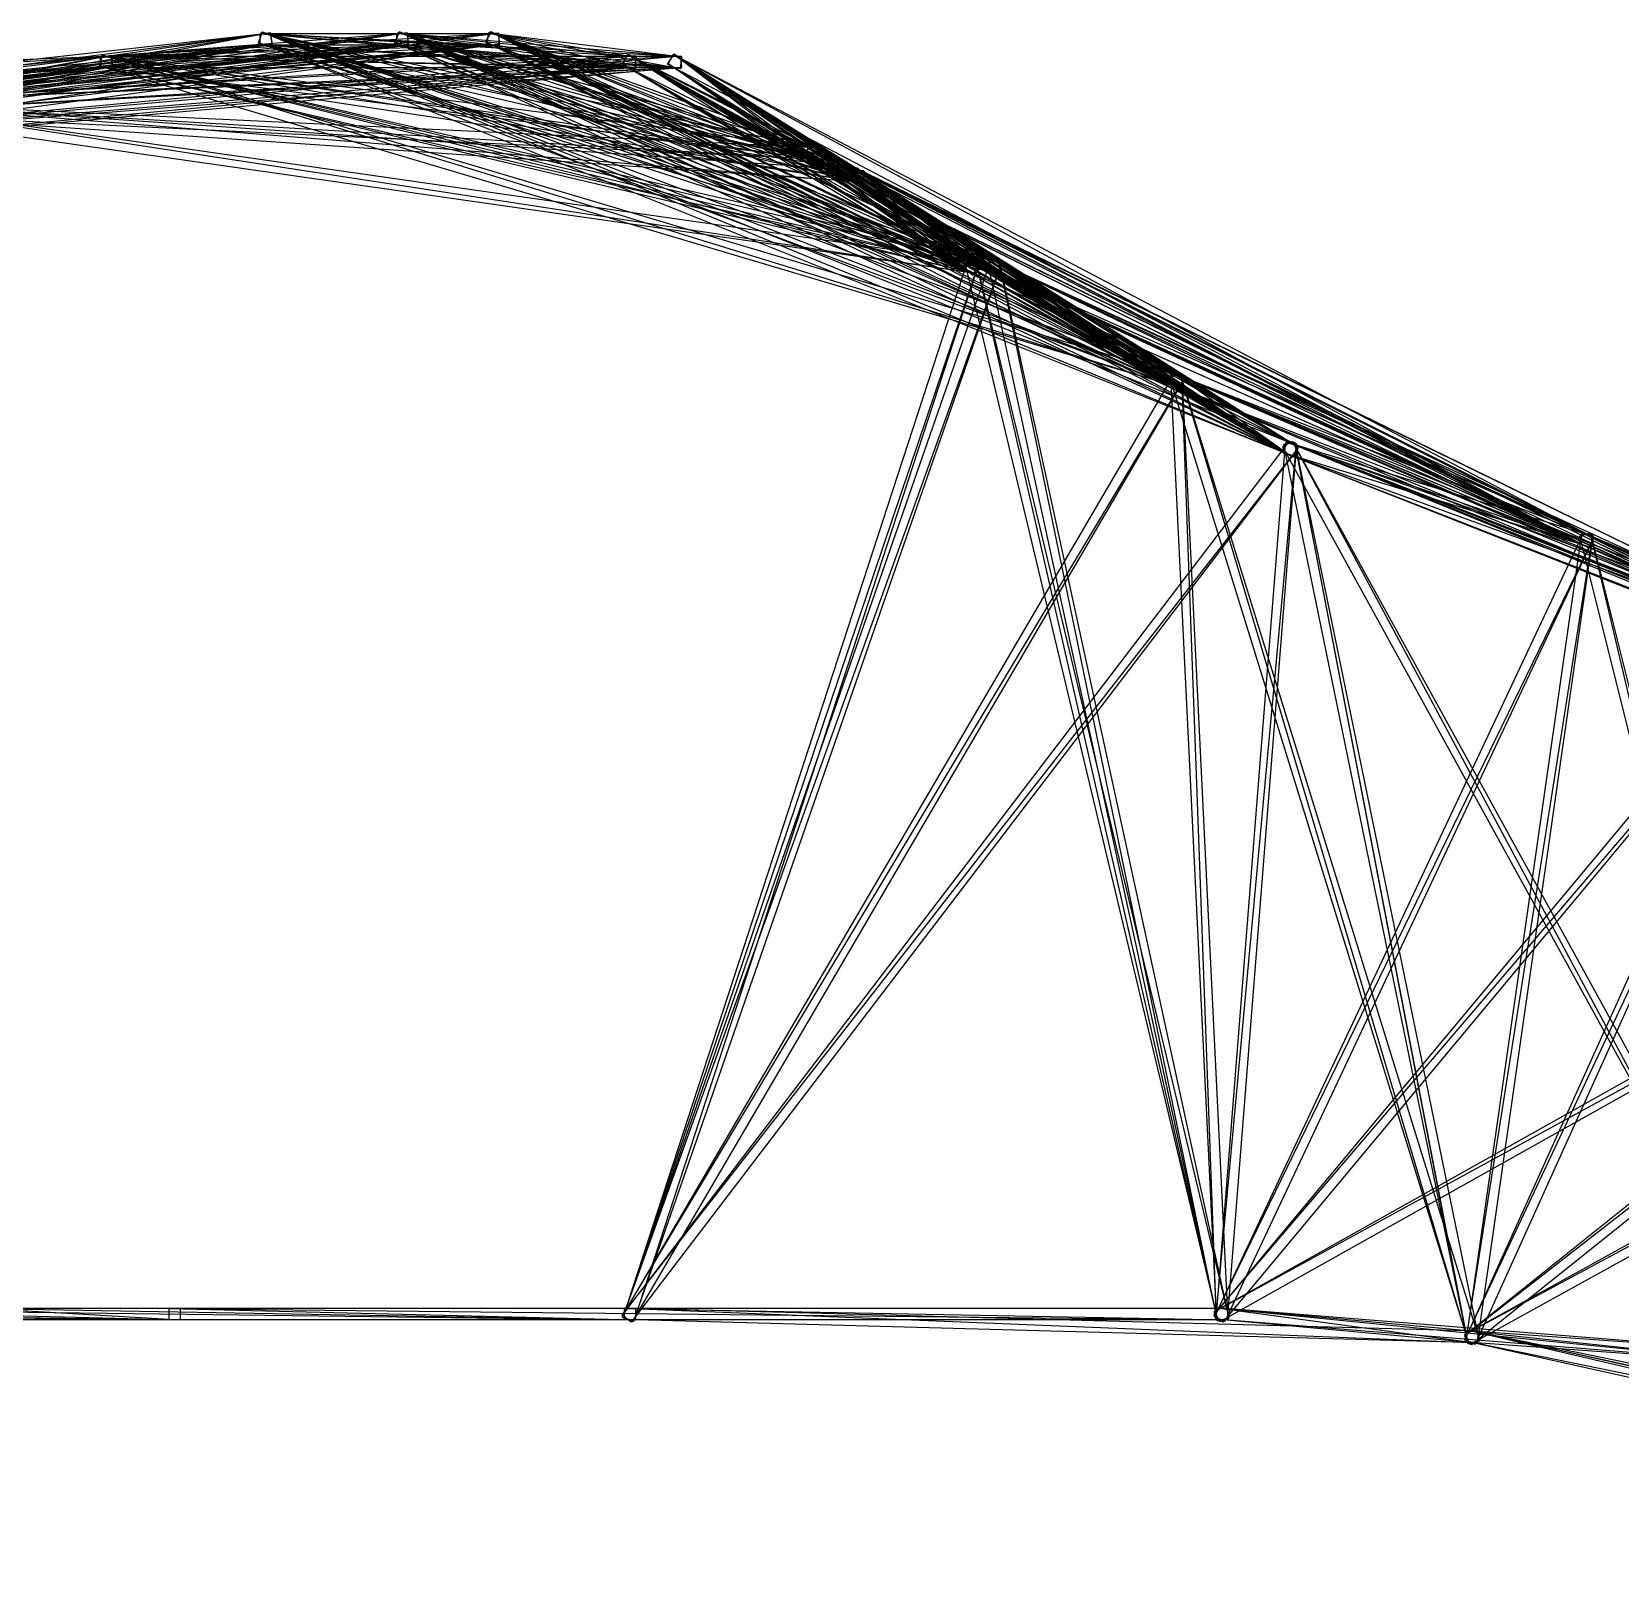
# Model space of a CAD drawing. Header units: metres. Extents: x 166 to 634, y 82 to 328.
# Drawn here: x 241.7 to 311.5, y 246.7 to 314.3 of the extents above; entities that cross this region are included whole.
import ezdxf

# ---------------------------------------------------------------- set-up
doc = ezdxf.new("R2010")
doc.units = ezdxf.units.M

msp = doc.modelspace()

# ---------------------------------------------------------------- linework, layer by layer
for points in [[(252.27608, 313.77914), (252.22087, 314.2761), (206.72392, 309.22086), (206.72403, 309.22095, 0.0001)], [(252.27975, 313.78384), (252.21619, 314.27975), (212.72025, 309.21616), (212.72035, 309.21625, 0.0001)], [(258.2761, 313.77914), (258.22086, 314.2761), (212.72392, 309.22086), (212.72403, 309.22095, 0.0001)], [(262.2741, 313.77667), (262.22333, 314.2741), (212.72592, 309.22333), (212.72603, 309.22342, 0.0001)], [(252.29134, 313.7997), (252.2003, 314.29135), (224.70866, 309.2003), (224.70877, 309.20038, 0.0001)], [(258.28464, 313.79025), (258.20975, 314.28464), (224.71538, 309.20975), (224.71548, 309.20984, 0.0001)], [(262.28122, 313.78574), (262.21426, 314.28122), (224.71878, 309.21426), (224.71889, 309.21436, 0.0001)], [(252.2877, 313.7945), (252.20549, 314.28772), (233.7123, 311.2055), (233.7124, 311.2056, 0.0001)], [(258.27908, 313.78293), (258.21707, 314.27908), (233.72093, 311.21707), (233.72104, 311.21716, 0.0001)], [(262.2752, 313.77808), (262.22192, 314.2752), (233.7248, 311.22192), (233.7249, 311.22202, 0.0001)], [(252.28284, 313.78787), (252.21213, 314.28287), (244.71716, 313.21213), (244.71727, 313.21222, 0.0001)], [(258.26843, 313.7699), (258.2301, 314.26843), (244.73155, 313.2301), (244.73166, 313.2302, 0.0001)], [(262.26425, 313.7651), (262.2349, 314.26425), (244.73575, 313.2349), (244.73586, 313.235, 0.0001)], [(251.86073, 314.32495), (297.13928, 295.67505), (251.67503, 313.86072), (251.67514, 313.8608, 0.0001)], [(251.8537, 314.32184), (292.1463, 298.67816), (251.67813, 313.8537), (251.67824, 313.8538, 0.0001)], [(251.83882, 314.31467), (283.16116, 303.68533), (251.68532, 313.83884), (251.68542, 313.83893, 0.0001)], [(251.83595, 314.31317), (284.16406, 303.68683), (251.68681, 313.83594), (251.68692, 313.83603, 0.0001)], [(251.81262, 314.2998), (278.18738, 307.7002), (251.7002, 313.81262), (251.7003, 313.8127, 0.0001)], [(251.80624, 314.29575), (276.19376, 308.70425), (251.70425, 313.80624), (251.70436, 313.80634, 0.0001)], [(251.76608, 314.2651), (268.23392, 312.7349), (251.7349, 313.76608), (251.735, 313.76617, 0.0001)], [(251.76425, 314.26346), (270.23575, 312.73654), (251.73651, 313.76425), (251.73662, 313.76434, 0.0001)], [(262.25, 313.75), (262.25, 314.25), (251.75, 314.25), (251.7501, 314.2501, 0.0001)], [(258.25, 313.75), (258.25, 314.25), (251.75, 314.25), (251.7501, 314.2501, 0.0001)], [(251.75, 314.25), (262.25, 313.75), (251.75, 313.75), (251.7501, 313.7501, 0.0001)], [(251.75, 314.25), (258.25, 313.75), (251.75, 313.75), (251.7501, 313.7501, 0.0001)], [(270.23575, 312.73654), (270.26346, 313.23575), (251.76425, 314.26346), (251.76436, 314.26355, 0.0001)], [(268.23392, 312.7349), (268.2651, 313.23392), (251.76608, 314.2651), (251.76619, 314.2652, 0.0001)], [(276.19376, 308.70425), (276.29575, 309.19376), (251.80624, 314.29575), (251.80635, 314.29584, 0.0001)], [(278.18738, 307.7002), (278.2998, 308.18738), (251.81262, 314.2998), (251.81273, 314.2999, 0.0001)], [(284.16406, 303.68683), (284.31317, 304.16406), (251.83595, 314.31317), (251.83606, 314.31326, 0.0001)], [(283.16116, 303.68533), (283.31467, 304.16116), (251.83882, 314.31467), (251.83893, 314.31476, 0.0001)], [(292.1463, 298.67816), (292.32184, 299.1463), (251.8537, 314.32184), (251.8538, 314.32193, 0.0001)], [(297.13928, 295.67505), (297.32495, 296.13928), (251.86073, 314.32495), (251.86084, 314.32504, 0.0001)], [(257.87778, 314.33176), (297.12222, 295.66824), (257.66824, 313.87778), (257.66833, 313.87787, 0.0001)], [(257.8722, 314.32965), (292.1278, 298.67035), (257.67035, 313.8722), (257.67044, 313.87228, 0.0001)], [(257.86072, 314.32495), (283.13928, 303.67505), (257.67505, 313.86072), (257.67514, 313.8608, 0.0001)], [(257.8564, 314.3231), (284.1436, 303.6769), (257.6769, 313.8564), (257.677, 313.8565, 0.0001)], [(257.83237, 314.3113), (278.16763, 307.6887), (257.6887, 313.83237), (257.68878, 313.83246, 0.0001)], [(257.82605, 314.3078), (276.17395, 308.6922), (257.6922, 313.82605), (257.6923, 313.82614, 0.0001)], [(257.77612, 314.27362), (268.22388, 312.72638), (257.72638, 313.77612), (257.72647, 313.7762, 0.0001)], [(257.7716, 314.2699), (270.2284, 312.7301), (257.7301, 313.7716), (257.7302, 313.7717, 0.0001)], [(270.2284, 312.7301), (270.2699, 313.2284), (257.7716, 314.2699), (257.7717, 314.27, 0.0001)], [(268.22388, 312.72638), (268.27362, 313.22388), (257.77612, 314.27362), (257.7762, 314.2737, 0.0001)], [(276.17395, 308.6922), (276.3078, 309.17395), (257.82605, 314.3078), (257.82614, 314.3079, 0.0001)], [(278.16763, 307.6887), (278.3113, 308.16763), (257.83237, 314.3113), (257.83246, 314.3114, 0.0001)], [(284.1436, 303.6769), (284.3231, 304.1436), (257.8564, 314.3231), (257.8565, 314.32318, 0.0001)], [(283.13928, 303.67505), (283.32495, 304.13928), (257.86072, 314.32495), (257.8608, 314.32504, 0.0001)], [(292.1278, 298.67035), (292.32965, 299.1278), (257.8722, 314.32965), (257.87228, 314.32974, 0.0001)], [(297.12222, 295.66824), (297.33176, 296.12222), (257.87778, 314.33176), (257.87787, 314.33185, 0.0001)], [(261.89203, 314.33667), (297.10797, 295.66333), (261.66333, 313.89203), (261.66342, 313.89212, 0.0001)], [(261.8882, 314.33542), (292.1118, 298.66458), (261.66458, 313.8882), (261.66467, 313.8883, 0.0001)], [(261.88177, 314.3332), (283.11823, 303.6668), (261.6668, 313.88177), (261.6669, 313.88187, 0.0001)], [(261.87585, 314.33105), (284.12415, 303.66895), (261.66895, 313.87585), (261.66904, 313.87595, 0.0001)], [(261.8537, 314.32184), (278.1463, 307.67816), (261.67816, 313.8537), (261.67825, 313.8538, 0.0001)], [(261.84863, 314.31952), (276.15137, 308.68048), (261.68048, 313.84863), (261.68057, 313.84872, 0.0001)], [(261.7945, 314.28772), (268.2055, 312.71228), (261.71228, 313.7945), (261.71237, 313.7946, 0.0001)], [(261.78293, 314.27908), (270.21707, 312.72092), (261.72092, 313.78293), (261.721, 313.78302, 0.0001)], [(270.21707, 312.72092), (270.27908, 313.21707), (261.78293, 314.27908), (261.78302, 314.27917, 0.0001)], [(268.2055, 312.71228), (268.28772, 313.2055), (261.7945, 314.28772), (261.7946, 314.2878, 0.0001)], [(276.15137, 308.68048), (276.31952, 309.15137), (261.84863, 314.31952), (261.84872, 314.3196, 0.0001)], [(278.1463, 307.67816), (278.32184, 308.1463), (261.8537, 314.32184), (261.8538, 314.32193, 0.0001)], [(284.12415, 303.66895), (284.33105, 304.12415), (261.87585, 314.33105), (261.87595, 314.33115, 0.0001)], [(283.11823, 303.6668), (283.3332, 304.11823), (261.88177, 314.3332), (261.88187, 314.33328, 0.0001)], [(292.1118, 298.66458), (292.33542, 299.1118), (261.8882, 314.33542), (261.8883, 314.3355, 0.0001)], [(297.10797, 295.66333), (297.33667, 296.10797), (261.89203, 314.33667), (261.89212, 314.33676, 0.0001)], [(206.72392, 309.22086), (252.27608, 313.77914), (206.77913, 308.7239), (206.77924, 308.724, 0.0001)], [(212.72025, 309.21616), (252.27975, 313.78384), (212.78381, 308.72025), (212.78392, 308.72034, 0.0001)], [(212.72392, 309.22086), (258.2761, 313.77914), (212.77913, 308.7239), (212.77924, 308.724, 0.0001)], [(212.72592, 309.22333), (262.2741, 313.77667), (212.77667, 308.7259), (212.77678, 308.72598, 0.0001)], [(245.29417, 312.8039), (245.19612, 313.2942), (224.70583, 309.1961), (224.70593, 309.1962, 0.0001)], [(224.70866, 309.2003), (252.29134, 313.7997), (224.7997, 308.70865), (224.7998, 308.70874, 0.0001)], [(224.71538, 309.20975), (258.28464, 313.79025), (224.79027, 308.71536), (224.79037, 308.71545, 0.0001)], [(224.71878, 309.21426), (262.28122, 313.78574), (224.78574, 308.71878), (224.78584, 308.71887, 0.0001)], [(245.2907, 312.79874), (245.20125, 313.29068), (233.7093, 311.20126), (233.70941, 311.20135, 0.0001)], [(233.7123, 311.2055), (252.2877, 313.7945), (233.79451, 310.71228), (233.79462, 310.71237, 0.0001)], [(233.72093, 311.21707), (258.27908, 313.78293), (233.78294, 310.72092), (233.78305, 310.721, 0.0001)], [(233.7248, 311.22192), (262.2752, 313.77808), (233.77805, 310.7248), (233.77815, 310.72488, 0.0001)], [(244.83177, 313.31097), (292.1682, 298.68903), (244.68904, 312.8318), (244.68915, 312.83188, 0.0001)], [(244.81435, 313.30087), (283.18564, 303.69913), (244.69911, 312.81436), (244.69922, 312.81445, 0.0001)], [(244.81262, 313.2998), (284.18738, 303.7002), (244.7002, 312.81262), (244.7003, 312.8127, 0.0001)], [(244.79027, 313.28464), (278.20975, 307.71536), (244.71538, 312.79025), (244.71548, 312.79034, 0.0001)], [(244.71716, 313.21213), (252.28284, 313.78787), (244.78787, 312.71713), (244.78798, 312.71722, 0.0001)], [(244.73155, 313.2301), (258.26843, 313.7699), (244.76991, 312.73157), (244.77002, 312.73166, 0.0001)], [(244.73575, 313.2349), (262.26425, 313.7651), (244.7651, 312.73575), (244.76521, 312.73584, 0.0001)], [(278.20975, 307.71536), (278.28464, 308.20975), (244.79027, 313.28464), (244.79037, 313.28473, 0.0001)], [(284.18738, 303.7002), (284.2998, 304.18738), (244.81262, 313.2998), (244.81273, 313.2999, 0.0001)], [(283.18564, 303.69913), (283.30087, 304.18564), (244.81435, 313.30087), (244.81445, 313.30096, 0.0001)], [(292.1682, 298.68903), (292.31097, 299.1682), (244.83177, 313.31097), (244.83188, 313.31107, 0.0001)], [(267.91425, 313.34302), (283.08575, 303.65698), (267.65698, 312.91425), (267.65707, 312.91434, 0.0001)], [(267.91077, 313.3421), (297.08923, 295.6579), (267.6579, 312.91077), (267.658, 312.91086, 0.0001)], [(267.91003, 313.34192), (292.08997, 298.65808), (267.65808, 312.91003), (267.65817, 312.91013, 0.0001)], [(267.90466, 313.34045), (284.09534, 303.65955), (267.65955, 312.90466), (267.65964, 312.90475, 0.0001)], [(267.8882, 313.33542), (310.1118, 291.66458), (267.66458, 312.8882), (267.66467, 312.8883, 0.0001)], [(267.8882, 313.33542), (278.1118, 307.66458), (267.66458, 312.8882), (267.66467, 312.8883, 0.0001)], [(267.8882, 313.33542), (276.1118, 308.66458), (267.66458, 312.8882), (267.66467, 312.8883, 0.0001)], [(310.1118, 291.66458), (310.33542, 292.1118), (267.8882, 313.33542), (267.8883, 313.3355, 0.0001)], [(278.1118, 307.66458), (278.33542, 308.1118), (267.8882, 313.33542), (267.8883, 313.3355, 0.0001)], [(276.1118, 308.66458), (276.33542, 309.1118), (267.8882, 313.33542), (267.8883, 313.3355, 0.0001)], [(284.09534, 303.65955), (284.34045, 304.09534), (267.90466, 313.34045), (267.90475, 313.34055, 0.0001)], [(292.08997, 298.65808), (292.34192, 299.08997), (267.91003, 313.34192), (267.91013, 313.342, 0.0001)], [(297.08923, 295.6579), (297.3421, 296.08923), (267.91077, 313.3421), (267.91086, 313.3422, 0.0001)], [(283.08575, 303.65698), (283.34302, 304.08575), (267.91425, 313.34302), (267.91434, 313.3431, 0.0001)], [(269.93677, 313.34784), (283.06323, 303.65216), (269.65216, 312.93677), (269.65225, 312.93686, 0.0001)], [(269.93066, 313.34668), (276.06934, 308.65332), (269.65332, 312.93066), (269.6534, 312.93076, 0.0001)], [(269.9249, 313.3455), (284.0751, 303.6545), (269.6545, 312.9249), (269.6546, 312.925, 0.0001)], [(269.9233, 313.34512), (292.0767, 298.65488), (269.65488, 312.9233), (269.65497, 312.9234, 0.0001)], [(269.92166, 313.34476), (297.07834, 295.65524), (269.65524, 312.92166), (269.65533, 312.92175, 0.0001)], [(269.9205, 313.3445), (278.0795, 307.6555), (269.6555, 312.9205), (269.65558, 312.9206, 0.0001)], [(269.89487, 313.33755), (310.10513, 291.66245), (269.66245, 312.89487), (269.66254, 312.89496, 0.0001)], [(310.10513, 291.66245), (310.33755, 292.10513), (269.89487, 313.33755), (269.89496, 313.33765, 0.0001)], [(278.0795, 307.6555), (278.3445, 308.0795), (269.9205, 313.3445), (269.9206, 313.3446, 0.0001)], [(297.07834, 295.65524), (297.34476, 296.07834), (269.92166, 313.34476), (269.92175, 313.34485, 0.0001)], [(292.0767, 298.65488), (292.34512, 299.0767), (269.9233, 313.34512), (269.9234, 313.3452, 0.0001)], [(284.0751, 303.6545), (284.3455, 304.0751), (269.9249, 313.3455), (269.925, 313.34558, 0.0001)], [(276.06934, 308.65332), (276.34668, 309.06934), (269.93066, 313.34668), (269.93076, 313.34677, 0.0001)], [(283.06323, 303.65216), (283.34784, 304.06323), (269.93677, 313.34784), (269.93686, 313.34793, 0.0001)], [(245.25998, 312.7604), (245.2396, 313.25998), (195.74002, 311.2396), (195.74013, 311.2397, 0.0001)], [(195.74002, 311.2396), (245.25998, 312.7604), (195.7604, 310.74002), (195.76051, 310.7401, 0.0001)], [(245.26573, 312.76678), (245.2332, 313.26575), (198.73427, 310.23322), (198.73438, 310.2333, 0.0001)], [(198.73427, 310.23322), (245.26573, 312.76678), (198.7668, 309.73425), (198.7669, 309.73434, 0.0001)], [(245.2748, 312.77756), (245.22246, 313.2748), (206.7252, 309.22244), (206.72531, 309.22253, 0.0001)], [(206.7252, 309.22244), (245.2748, 312.77756), (206.77754, 308.7252), (206.77765, 308.72528, 0.0001)], [(245.27907, 312.78293), (245.21706, 313.27908), (212.72093, 309.21707), (212.72104, 309.21716, 0.0001)], [(212.72093, 309.21707), (245.27907, 312.78293), (212.78294, 308.72092), (212.78305, 308.721, 0.0001)], [(224.70583, 309.1961), (245.29417, 312.8039), (224.80388, 308.7058), (224.80399, 308.7059, 0.0001)], [(268.2721, 312.77423), (268.22577, 313.2721), (224.7279, 309.22577), (224.72801, 309.22586, 0.0001)], [(224.7279, 309.22577), (268.2721, 312.77423), (224.77423, 308.7279), (224.77434, 308.728, 0.0001)], [(270.27115, 312.7731), (270.2269, 313.27115), (224.72884, 309.2269), (224.72894, 309.227, 0.0001)], [(224.72884, 309.2269), (270.27115, 312.7731), (224.77312, 308.72885), (224.77322, 308.72894, 0.0001)], [(233.7093, 311.20126), (245.2907, 312.79874), (233.79875, 310.70932), (233.79886, 310.7094, 0.0001)], [(268.26425, 312.7651), (268.2349, 313.26425), (233.73575, 311.2349), (233.73586, 311.235, 0.0001)], [(233.73575, 311.2349), (268.26425, 312.7651), (233.7651, 310.73575), (233.76521, 310.73584, 0.0001)], [(270.26346, 312.76425), (270.23575, 313.26346), (233.73651, 311.23575), (233.73662, 311.23584, 0.0001)], [(233.73651, 311.23575), (270.26346, 312.76425), (233.76425, 310.73654), (233.76436, 310.73663, 0.0001)], [(244.78406, 313.27994), (276.21597, 308.72006), (244.72006, 312.78403), (244.72017, 312.78412, 0.0001)], [(270.25, 312.75), (270.25, 313.25), (244.75, 313.25), (244.7501, 313.2501, 0.0001)], [(268.25, 312.75), (268.25, 313.25), (244.75, 313.25), (244.7501, 313.2501, 0.0001)], [(244.75, 313.25), (270.25, 312.75), (244.75, 312.75), (244.7501, 312.7501, 0.0001)], [(244.75, 313.25), (268.25, 312.75), (244.75, 312.75), (244.7501, 312.7501, 0.0001)], [(276.21597, 308.72006), (276.27994, 309.21597), (244.78406, 313.27994), (244.78416, 313.28003, 0.0001)], [(233.78787, 311.28287), (283.21213, 303.71713), (233.71716, 310.78787), (233.71727, 310.78796, 0.0001)], [(233.7676, 311.26642), (278.23242, 307.73358), (233.73357, 310.76758), (233.73367, 310.76767, 0.0001)], [(233.76218, 311.26163), (276.23782, 308.73837), (233.7384, 310.76218), (233.73851, 310.76227, 0.0001)], [(276.23782, 308.73837), (276.26163, 309.23782), (233.76218, 311.26163), (233.76228, 311.26172, 0.0001)], [(278.23242, 307.73358), (278.26642, 308.23242), (233.7676, 311.26642), (233.7677, 311.2665, 0.0001)], [(283.21213, 303.71713), (283.28287, 304.21213), (233.78787, 311.28287), (233.78798, 311.28296, 0.0001)], [(275.9419, 309.34875), (283.0581, 303.65125), (275.65125, 308.9419), (275.65134, 308.942, 0.0001)], [(275.9205, 309.3445), (292.0795, 298.6555), (275.6555, 308.9205), (275.65558, 308.9206, 0.0001)], [(275.9205, 309.3445), (284.0795, 303.6555), (275.6555, 308.9205), (275.65558, 308.9206, 0.0001)], [(275.91904, 309.34415), (297.08096, 295.65585), (275.65585, 308.91904), (275.65594, 308.91913, 0.0001)], [(275.8882, 309.33542), (310.1118, 291.66458), (275.66458, 308.8882), (275.66467, 308.8883, 0.0001)], [(275.88507, 309.33435), (319.11493, 287.66565), (275.66565, 308.88507), (275.66574, 308.88516, 0.0001)], [(319.11493, 287.66565), (319.33435, 288.11493), (275.88507, 309.33435), (275.88516, 309.33444, 0.0001)], [(310.1118, 291.66458), (310.33542, 292.1118), (275.8882, 309.33542), (275.8883, 309.3355, 0.0001)], [(297.08096, 295.65585), (297.34415, 296.08096), (275.91904, 309.34415), (275.91913, 309.34424, 0.0001)], [(292.0795, 298.6555), (292.3445, 299.0795), (275.9205, 309.3445), (275.9206, 309.3446, 0.0001)], [(284.0795, 303.6555), (284.3445, 304.0795), (275.9205, 309.3445), (275.9206, 309.3446, 0.0001)], [(283.0581, 303.65125), (283.34875, 304.0581), (275.9419, 309.34875), (275.942, 309.34885, 0.0001)], [(277.96097, 308.3514), (283.03903, 303.6486), (277.6486, 307.96097), (277.64868, 307.96106, 0.0001)], [(277.93066, 308.34668), (284.06934, 303.65332), (277.65332, 307.93066), (277.6534, 307.93076, 0.0001)], [(277.9249, 308.3455), (292.0751, 298.6545), (277.6545, 307.9249), (277.6546, 307.925, 0.0001)], [(277.92212, 308.34485), (297.07788, 295.65515), (277.65515, 307.92212), (277.65524, 307.9222, 0.0001)], [(277.8882, 308.33542), (310.1118, 291.66458), (277.66458, 307.8882), (277.66467, 307.8883, 0.0001)], [(277.88492, 308.33432), (319.11508, 287.66568), (277.66568, 307.88492), (277.66577, 307.885, 0.0001)], [(319.11508, 287.66568), (319.33432, 288.11508), (277.88492, 308.33432), (277.885, 308.3344, 0.0001)], [(310.1118, 291.66458), (310.33542, 292.1118), (277.8882, 308.33542), (277.8883, 308.3355, 0.0001)], [(297.07788, 295.65515), (297.34485, 296.07788), (277.92212, 308.34485), (277.9222, 308.34494, 0.0001)], [(292.0751, 298.6545), (292.3455, 299.0751), (277.9249, 308.3455), (277.925, 308.34558, 0.0001)], [(284.06934, 303.65332), (284.34668, 304.06934), (277.93066, 308.34668), (277.93076, 308.34677, 0.0001)], [(283.03903, 303.6486), (283.3514, 304.03903), (277.96097, 308.3514), (277.96106, 308.3515, 0.0001)], [(284.31824, 304.154), (283.846, 304.31824), (267.68176, 257.846), (267.68185, 257.8461, 0.0001)], [(283.3152, 304.16016), (282.83984, 304.3152), (267.6848, 257.83984), (267.6849, 257.83994, 0.0001)], [(282.90695, 304.3411), (297.09305, 295.6589), (282.6589, 303.90695), (282.659, 303.90704, 0.0001)], [(282.90286, 304.33994), (292.09714, 298.66006), (282.66006, 303.90286), (282.66016, 303.90295, 0.0001)], [(282.87308, 304.33), (319.12692, 287.67), (282.67, 303.87308), (282.6701, 303.87317, 0.0001)], [(282.87308, 304.33), (310.12692, 291.67), (282.67, 303.87308), (282.6701, 303.87317, 0.0001)], [(283.185, 304.30127), (282.69873, 304.185), (293.815, 257.69873), (293.8151, 257.69882, 0.0001)], [(319.12692, 287.67), (319.33, 288.12692), (282.87308, 304.33), (282.87317, 304.33008, 0.0001)], [(310.12692, 291.67), (310.33, 292.12692), (282.87308, 304.33), (282.87317, 304.33008, 0.0001)], [(292.09714, 298.66006), (292.33994, 299.09714), (282.90286, 304.33994), (282.90295, 304.34003, 0.0001)], [(297.09305, 295.6589), (297.3411, 296.09305), (282.90695, 304.3411), (282.90704, 304.3412, 0.0001)], [(293.815, 257.69873), (283.185, 304.30127), (294.30127, 257.815), (294.30136, 257.8151, 0.0001)], [(283.9205, 304.3445), (292.0795, 298.6555), (283.6555, 303.9205), (283.65558, 303.9206, 0.0001)], [(283.9181, 304.34393), (297.0819, 295.65607), (283.65607, 303.9181), (283.65616, 303.91818, 0.0001)], [(283.87778, 304.33176), (310.12222, 291.66824), (283.66824, 303.87778), (283.66833, 303.87787, 0.0001)], [(283.8766, 304.3313), (319.1234, 287.6687), (283.6687, 303.8766), (283.6688, 303.87668, 0.0001)], [(284.1912, 304.2974), (283.7026, 304.1912), (293.8088, 257.7026), (293.8089, 257.7027, 0.0001)], [(319.1234, 287.6687), (319.3313, 288.1234), (283.8766, 304.3313), (283.87668, 304.3314, 0.0001)], [(310.12222, 291.66824), (310.33176, 292.12222), (283.87778, 304.33176), (283.87787, 304.33185, 0.0001)], [(297.0819, 295.65607), (297.34393, 296.0819), (283.9181, 304.34393), (283.91818, 304.34402, 0.0001)], [(292.0795, 298.6555), (292.3445, 299.0795), (283.9205, 304.3445), (283.9206, 304.3446, 0.0001)], [(293.8088, 257.7026), (284.1912, 304.2974), (294.2974, 257.8088), (294.2975, 257.8089, 0.0001)], [(267.68176, 257.846), (284.31824, 304.154), (268.154, 257.68176), (268.15408, 257.68185, 0.0001)], [(267.6848, 257.83984), (283.3152, 304.16016), (268.16016, 257.6848), (268.16025, 257.6849, 0.0001)], [(292.34204, 299.08948), (291.91052, 299.34204), (267.65796, 257.91052), (267.65805, 257.9106, 0.0001)], [(291.91425, 299.34302), (297.08575, 295.65698), (291.65698, 298.91425), (291.65707, 298.91434, 0.0001)], [(291.8659, 299.32715), (335.1341, 280.67285), (291.67285, 298.8659), (291.67294, 298.866, 0.0001)], [(335.1341, 280.67285), (335.32715, 281.1341), (291.8659, 299.32715), (291.866, 299.32724, 0.0001)], [(297.08575, 295.65698), (297.34302, 296.08575), (291.91425, 299.34302), (291.91434, 299.3431, 0.0001)], [(267.65796, 257.91052), (292.34204, 299.08948), (268.08948, 257.65796), (268.08957, 257.65805, 0.0001)], [(291.8628, 299.32587), (319.1372, 287.67413), (291.67413, 298.8628), (291.67422, 298.86288, 0.0001)], [(291.8576, 299.3236), (310.1424, 291.6764), (291.6764, 298.8576), (291.67648, 298.8577, 0.0001)], [(292.16492, 299.31274), (291.68726, 299.16492), (304.83508, 256.68726), (304.83517, 256.68735, 0.0001)], [(292.23752, 299.26187), (291.73813, 299.23752), (293.76248, 257.73813), (293.76257, 257.73822, 0.0001)], [(310.1424, 291.6764), (310.3236, 292.1424), (291.8576, 299.3236), (291.8577, 299.3237, 0.0001)], [(319.1372, 287.67413), (319.32587, 288.1372), (291.8628, 299.32587), (291.86288, 299.32596, 0.0001)], [(304.83508, 256.68726), (292.16492, 299.31274), (305.31274, 256.83508), (305.31284, 256.83517, 0.0001)], [(293.76248, 257.73813), (292.23752, 299.26187), (294.26187, 257.76248), (294.26196, 257.76257, 0.0001)], [(297.3504, 296.04706), (296.95294, 296.3504), (267.6496, 257.95294), (267.6497, 257.95303, 0.0001)], [(267.6496, 257.95294), (297.3504, 296.04706), (268.04706, 257.6496), (268.04715, 257.6497, 0.0001)], [(297.26892, 296.22955), (296.77045, 296.26892), (293.73108, 257.77045), (293.73117, 257.77054, 0.0001)], [(293.73108, 257.77045), (297.26892, 296.22955), (294.22955, 257.73108), (294.22964, 257.73117, 0.0001)], [(297.09857, 296.33954), (296.66046, 296.09857), (318.90143, 255.66046), (318.90152, 255.66057, 0.0001)], [(296.85925, 296.32434), (335.14075, 280.67566), (296.67566, 295.85925), (296.67575, 295.85934, 0.0001)], [(296.85828, 296.3239), (343.14172, 277.6761), (296.6761, 295.85828), (296.67618, 295.85837, 0.0001)], [(296.8505, 296.3204), (319.1495, 287.6796), (296.6796, 295.8505), (296.6797, 295.8506, 0.0001)], [(296.83456, 296.31247), (310.16544, 291.68753), (296.68753, 295.83456), (296.68762, 295.83466, 0.0001)], [(297.19467, 296.29514), (296.70486, 296.19467), (304.80533, 256.70486), (304.80542, 256.70496, 0.0001)], [(310.16544, 291.68753), (310.31247, 292.16544), (296.83456, 296.31247), (296.83466, 296.31256, 0.0001)], [(319.1495, 287.6796), (319.3204, 288.1495), (296.8505, 296.3204), (296.8506, 296.3205, 0.0001)], [(343.14172, 277.6761), (343.3239, 278.14172), (296.85828, 296.3239), (296.85837, 296.324, 0.0001)], [(335.14075, 280.67566), (335.32434, 281.14075), (296.85925, 296.32434), (296.85934, 296.32443, 0.0001)], [(318.90143, 255.66046), (297.09857, 296.33954), (319.33954, 255.90143), (319.33963, 255.90154, 0.0001)], [(304.80533, 256.70486), (297.19467, 296.29514), (305.29514, 256.80533), (305.29523, 256.80542, 0.0001)], [(310.33264, 292.11975), (309.88025, 292.33264), (293.66736, 257.88025), (293.66745, 257.88034, 0.0001)], [(293.66736, 257.88025), (310.33264, 292.11975), (294.11975, 257.66736), (294.11984, 257.66745, 0.0001)], [(310.28287, 292.21213), (309.78787, 292.28287), (304.71713, 256.78787), (304.71722, 256.78796, 0.0001)], [(304.71713, 256.78787), (310.28287, 292.21213), (305.21213, 256.71713), (305.21222, 256.71722, 0.0001)], [(309.87308, 292.33), (319.12692, 287.67), (309.67, 291.87308), (309.6701, 291.87317, 0.0001)], [(309.87186, 292.3295), (335.12814, 280.6705), (309.6705, 291.87186), (309.6706, 291.87195, 0.0001)], [(309.8675, 292.32776), (343.1325, 277.67224), (309.67224, 291.8675), (309.67233, 291.86758, 0.0001)], [(310.1819, 292.30316), (309.69684, 292.1819), (318.8181, 255.69682), (318.8182, 255.69693, 0.0001)], [(343.1325, 277.67224), (343.32776, 278.1325), (309.8675, 292.32776), (309.86758, 292.32785, 0.0001)], [(335.12814, 280.6705), (335.3295, 281.12814), (309.87186, 292.3295), (309.87195, 292.3296, 0.0001)], [(319.12692, 287.67), (319.33, 288.12692), (309.87308, 292.33), (309.87317, 292.33008, 0.0001)], [(318.8181, 255.69682), (310.1819, 292.30316), (319.30316, 255.8181), (319.30325, 255.8182, 0.0001)], [(319.35208, 288.032), (318.968, 288.35208), (293.64792, 257.968), (293.648, 257.96808, 0.0001)], [(319.33075, 288.12494), (318.87506, 288.33075), (304.66925, 256.87506), (304.66934, 256.87515, 0.0001)], [(293.64792, 257.968), (319.35208, 288.032), (294.032, 257.64792), (294.0321, 257.648, 0.0001)], [(304.66925, 256.87506), (319.33075, 288.12494), (305.12494, 256.66925), (305.12503, 256.66934, 0.0001)], [(335.34036, 280.90427), (335.09573, 281.34036), (293.65964, 258.09573), (293.65973, 258.09583, 0.0001)], [(335.3514, 280.96097), (335.03903, 281.3514), (304.6486, 257.03903), (304.64868, 257.03912, 0.0001)], [(293.65964, 258.09573), (335.34036, 280.90427), (293.90427, 257.65964), (293.90436, 257.65973, 0.0001)], [(304.6486, 257.03903), (335.3514, 280.96097), (304.96097, 256.6486), (304.96106, 256.64868, 0.0001)], [(343.33972, 277.9021), (343.0979, 278.33972), (304.66028, 257.0979), (304.66037, 257.098, 0.0001)], [(304.66028, 257.0979), (343.33972, 277.9021), (304.9021, 256.66028), (304.9022, 256.66037, 0.0001)], [(248.25, 257.75), (248.25, 258.25), (204.75, 258.25), (204.7501, 258.2501, 0.0001)], [(204.75, 258.25), (248.25, 257.75), (204.75, 257.75), (204.7501, 257.7501, 0.0001)], [(248.25, 257.75), (248.25, 258.25), (213.75, 258.25), (213.7501, 258.2501, 0.0001)], [(213.75, 258.25), (248.25, 257.75), (213.75, 257.75), (213.7501, 257.7501, 0.0001)], [(268.25, 257.75), (268.25, 258.25), (228.75, 258.25), (228.7501, 258.2501, 0.0001)], [(248.25, 257.75), (248.25, 258.25), (228.75, 258.25), (228.7501, 258.2501, 0.0001)], [(228.75, 258.25), (268.25, 257.75), (228.75, 257.75), (228.7501, 257.7501, 0.0001)], [(228.75, 258.25), (248.25, 257.75), (228.75, 257.75), (228.7501, 257.7501, 0.0001)], [(268.25, 257.75), (268.25, 258.25), (239.75, 258.25), (239.7501, 258.2501, 0.0001)], [(248.25, 257.75), (248.25, 258.25), (239.75, 258.25), (239.7501, 258.2501, 0.0001)], [(239.75, 258.25), (268.25, 257.75), (239.75, 257.75), (239.7501, 257.7501, 0.0001)], [(239.75, 258.25), (248.25, 257.75), (239.75, 257.75), (239.7501, 257.7501, 0.0001)], [(294.25, 257.75), (294.25, 258.25), (247.75, 258.25), (247.7501, 258.2501, 0.0001)], [(268.25, 257.75), (268.25, 258.25), (247.75, 258.25), (247.7501, 258.2501, 0.0001)], [(247.75, 258.25), (294.25, 257.75), (247.75, 257.75), (247.7501, 257.7501, 0.0001)], [(247.75, 258.25), (268.25, 257.75), (247.75, 257.75), (247.7501, 257.7501, 0.0001)], [(267.75684, 258.25665), (305.24316, 256.74335), (267.74335, 257.75684), (267.74344, 257.75693, 0.0001)], [(294.25, 257.75), (294.25, 258.25), (267.75, 258.25), (267.7501, 258.2501, 0.0001)], [(267.75, 258.25), (294.25, 257.75), (267.75, 257.75), (267.7501, 257.7501, 0.0001)], [(305.24316, 256.74335), (305.25665, 257.24316), (267.75684, 258.25665), (267.75693, 258.25674, 0.0001)], [(293.77368, 258.2716), (305.22632, 256.7284), (293.7284, 257.77368), (293.7285, 257.77377, 0.0001)], [(293.77072, 258.26913), (319.22928, 255.73085), (293.73087, 257.77072), (293.73096, 257.7708, 0.0001)], [(319.22928, 255.73085), (319.26913, 256.22928), (293.77072, 258.26913), (293.7708, 258.26923, 0.0001)], [(305.22632, 256.7284), (305.2716, 257.22632), (293.77368, 258.2716), (293.77377, 258.2717, 0.0001)], [(304.81018, 257.29828), (350.18982, 246.70172), (304.70172, 256.81018), (304.7018, 256.81027, 0.0001)], [(304.80533, 257.29514), (344.19467, 248.70486), (304.70486, 256.80533), (304.70496, 256.80542, 0.0001)], [(304.76846, 257.26718), (319.23154, 255.73283), (304.73282, 256.76846), (304.7329, 256.76855, 0.0001)], [(319.23154, 255.73283), (319.26718, 256.23154), (304.76846, 257.26718), (304.76855, 257.26727, 0.0001)], [(344.19467, 248.70486), (344.29514, 249.19467), (304.80533, 257.29514), (304.80542, 257.29523, 0.0001)], [(350.18982, 246.70172), (350.29828, 247.18982), (304.81018, 257.29828), (304.81027, 257.29837, 0.0001)]]:
    msp.add_3dface(points)

doc.saveas('drawing.dxf')
